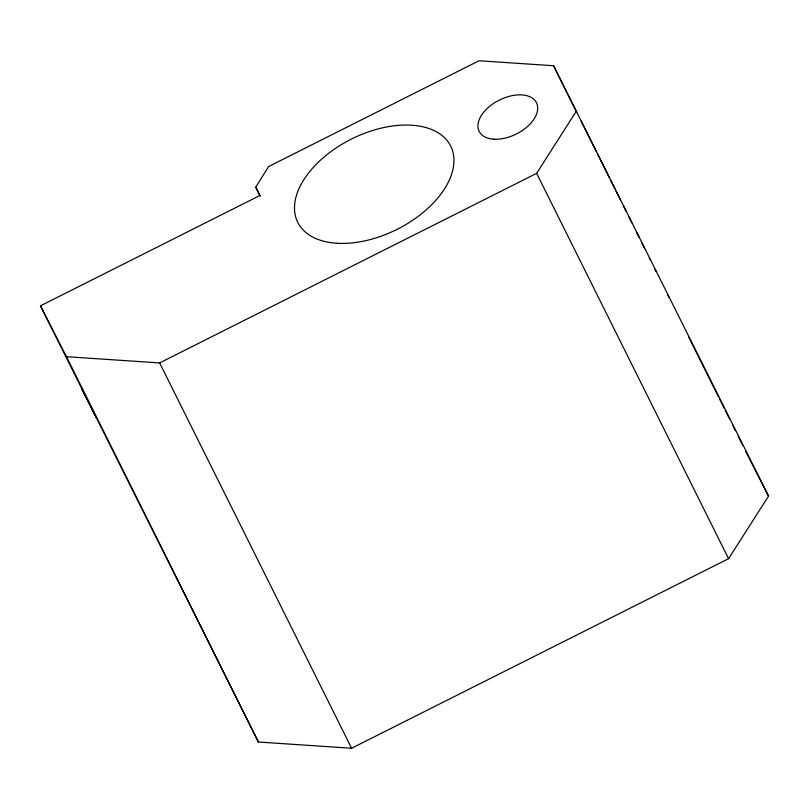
<?xml version="1.0" encoding="UTF-8"?>
<svg xmlns="http://www.w3.org/2000/svg" width="809" height="809" viewBox="0 0 809 809"><rect width="100%" height="100%" fill="white"/><g stroke="black" fill="none" stroke-linecap="round" stroke-linejoin="round"><path stroke-width="1.21" d="M255.725 187.203L268.618 166.553L479.009 60.756L553.558 65.741L768.55 496.099L728.575 558.675L351.602 748.244L258.415 742.015L40.45 305.842L259.952 195.465L255.725 187.203L260.235 196.243M40.45 305.842L66.469 356.698L159.656 362.928L536.63 173.348L576.605 110.772M745.504 451.058L768.55 496.099M553.558 65.741L576.079 110.934M581.145 121.107L596.334 151.617M597.467 153.872L609.288 177.606M610.411 179.861L614.911 188.901M616.043 191.167L620.543 200.207M623.355 205.85L626.176 211.503M628.987 217.156L631.799 222.799M636.299 231.839L639.12 237.492M641.931 243.145L644.743 248.788M649.253 257.828L650.375 260.094M654.875 269.134L656.008 271.389M667.829 295.123L668.952 297.378M688.651 336.928L718.483 396.814M719.606 399.08L724.116 408.12M725.238 410.375L729.738 419.416M732.56 425.069L735.371 430.722M738.182 436.364L742.692 445.405M536.63 173.348L728.575 558.675M159.656 362.928L351.602 748.244M66.469 356.698L258.415 742.015M82.336 389.746L81.861 388.866L96.16 417.333L82.336 389.746M336.524 243.236A85.461 50.593 -26.5 0 0 453.92 158.817A85.461 50.593 -26.5 0 0 332.186 150.676A85.461 50.593 -26.5 0 0 336.524 243.236M493.692 139.178A32.047 18.971 -26.5 0 0 537.712 107.516A32.047 18.971 -26.5 0 0 492.064 104.462A32.047 18.971 -26.5 0 0 493.692 139.178"/></g></svg>
